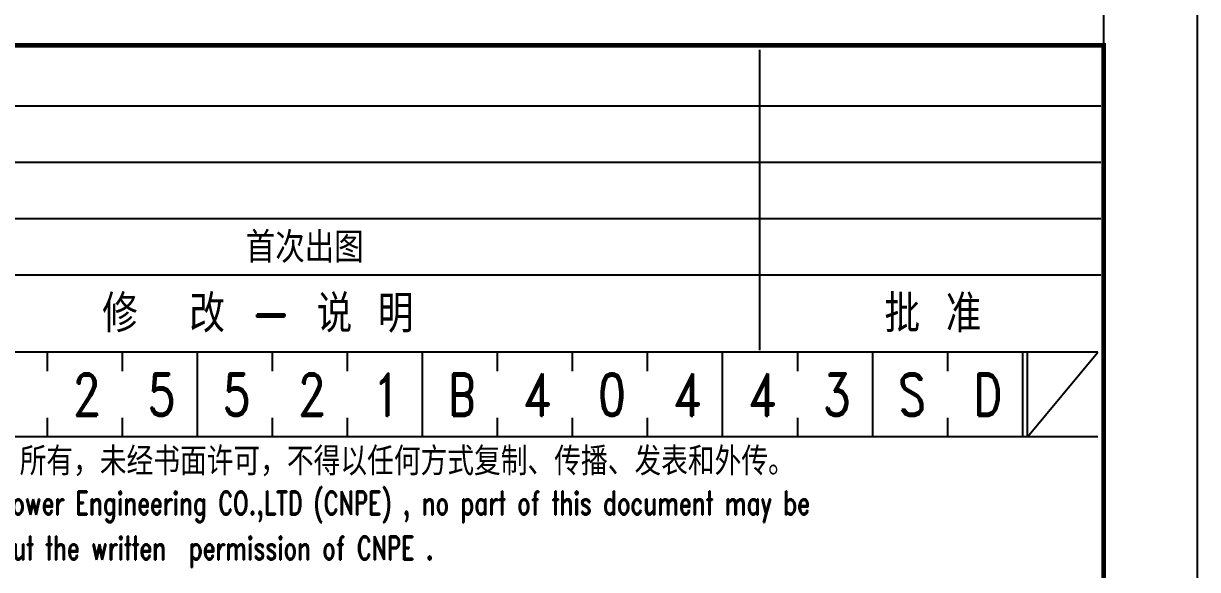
# Model space of a CAD drawing. Header units: inches. Extents: x 0 to 594, y 0 to 840.
# Drawn here: x 469.1 to 594.2, y 488.6 to 546.9 of the extents above; entities that cross this region are included whole.
import ezdxf

# ---------------------------------------------------------------- set-up
doc = ezdxf.new("R2010")
doc.units = ezdxf.units.IN
doc.header["$MEASUREMENT"] = 0
for name, color, linetype in [('1', 7, 'Continuous'), ('GT_1', 7, 'Continuous'), ('TK03', 7, 'Continuous')]:
    doc.layers.add(name, color=color, linetype=linetype)
doc.styles.add('OCHINESE', font='romant.shx', dxfattribs={"width": 0.7, "bigfont": 'OCHINESE.shx'})
doc.styles.add('ROMAND', font='romand__.ttf', dxfattribs={"width": 0.7, "bigfont": 'OCHINESE.shx'})
doc.styles.add('ROMANT', font='romand.shx', dxfattribs={"width": 0.7})
doc.styles.add('汉字', font='', dxfattribs={"width": 0.8, "height": 4})
doc.styles.get('汉字').set_extended_font_data('FangSong_GB2312')

msp = doc.modelspace()

# ---------------------------------------------------------------- linework, layer by layer
at = {"layer": '1', "color": 7}
for p, q in [((547.6, 512.03), (547.6, 544.04)), ((583.95, 544.04), (583.95, 544.04)), ((583.95, 544.04), (583.95, 544.04)), ((583.95, 544.04), (583.95, 544.04)), ((583.95, 544.04), (583.95, 544.04)), ((583.95, 538.04), (403.95, 538.04)), ((583.95, 532.04), (403.95, 532.04)), ((583.95, 526.04), (403.95, 526.04)), ((583.95, 520.04), (403.95, 520.04)), ((583.62, 511.8), (403.95, 511.8)), ((471.62, 509.8), (471.62, 511.8)), ((479.62, 509.8), (479.62, 511.8)), ((487.62, 502.8), (487.62, 511.8)), ((495.62, 509.8), (495.62, 511.8)), ((503.62, 509.8), (503.62, 511.8)), ((511.62, 502.8), (511.62, 511.8)), ((519.62, 509.8), (519.62, 511.8)), ((527.62, 509.8), (527.62, 511.8)), ((535.62, 509.8), (535.62, 511.8)), ((543.62, 502.8), (543.62, 511.8)), ((551.62, 509.8), (551.62, 511.8)), ((559.62, 502.8), (559.62, 511.8)), ((567.62, 509.8), (567.62, 511.8)), ((575.62, 502.8), (575.62, 511.8)), ((576.14, 502.8), (583.62, 511.8)), ((576.14, 502.8), (576.14, 511.8)), ((471.62, 502.8), (471.62, 504.8)), ((479.62, 502.8), (479.62, 504.8)), ((495.62, 502.8), (495.62, 504.8)), ((503.62, 502.8), (503.62, 504.8)), ((519.62, 502.8), (519.62, 504.8)), ((527.62, 502.8), (527.62, 504.8)), ((535.62, 502.8), (535.62, 504.8)), ((551.62, 502.8), (551.62, 504.8)), ((567.62, 502.8), (567.62, 504.8)), ((583.62, 502.8), (403.95, 502.8))]:
    msp.add_line(p, q, dxfattribs=at)
at = {"layer": '1', "color": 7, "const_width": 0.5}
msp.add_lwpolyline([(404.25, 430.12), (584.25, 430.12), (584.25, 544.52), (404.25, 544.52)], close=True, dxfattribs=at)
at = {"layer": 'GT_1'}
msp.add_line((594.25, 420.12), (594.25, 840.12), dxfattribs=at)
at = {"layer": 'GT_1', "color": 1}
msp.add_line((584.25, 430.12), (584.25, 830.12), dxfattribs=at)
msp.add_lwpolyline([(25.25, 430.12), (584.25, 430.12), (584.25, 830.12), (25.25, 830.12)], close=True, dxfattribs=at)

# ---------------------------------------------------------------- texts
at = {"layer": '1', "color": 7, "style": '汉字', "width": 0.8}
msp.add_text('首次出图', height=2.88, dxfattribs=at).set_placement((492.78, 521.66))
at = {"layer": '1', "color": 7, "style": 'OCHINESE'}
for s, p in [('修  改 - 说 明', (477.47, 513.92)), ('批 准', (560.87, 513.92))]:
    msp.add_text(s, height=4, dxfattribs=at).set_placement(p)
at = {"layer": '1', "color": 7, "ltscale": 0.8, "style": 'OCHINESE'}
msp.add_text('本文件产权属中国核电工程有限公司（CNPE）所有，未经书面许可，不得以任何方式复制、传播、发表和外传。', height=3, dxfattribs=at).set_placement((406.05, 498.68))
at = {"layer": '1', "color": 7, "ltscale": 0.8, "style": 'ROMANT', "width": 0.7}
for s, p in [('This document is the property of China Nuclear Power Engineering CO.,LTD (CNPE) , no part of this document may be', (406.37, 494.48)), ('reproduced by any means , nor transmitted without the written  permission of CNPE .', (406.37, 489.69))]:
    msp.add_text(s, height=2.5, dxfattribs=at).set_placement(p)
at = {"layer": 'TK03', "color": 2, "linetype": 'Continuous', "style": 'ROMAND', "width": 0.8}
for s, p in [('2', (474.27, 505.04)), ('5', (482.27, 505.04)), ('5', (490.27, 505.04)), ('2', (498.27, 505.04)), ('1', (506.27, 505.04)), ('B', (514.27, 505.04)), ('4', (522.27, 505.04)), ('0', (530.27, 505.04)), ('4', (538.27, 505.04)), ('4', (546.27, 505.04)), ('3', (554.27, 505.04)), ('S', (562.27, 505.04)), ('D', (570.27, 505.04))]:
    msp.add_text(s, height=4.5, dxfattribs=at).set_placement(p)

doc.saveas('drawing.dxf')
